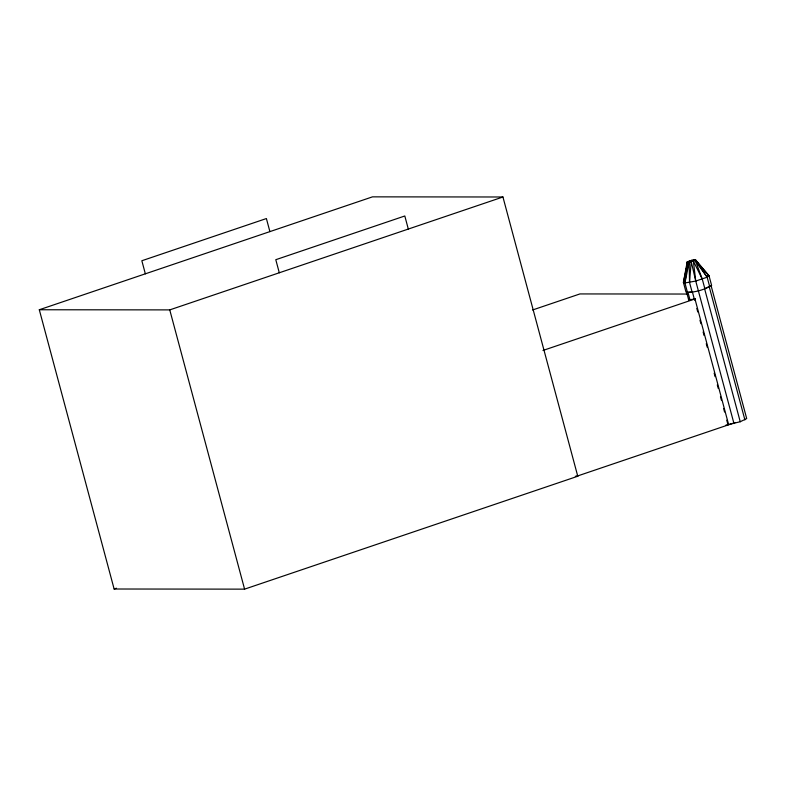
<?xml version="1.0" encoding="UTF-8"?>
<svg xmlns="http://www.w3.org/2000/svg" width="786" height="786" viewBox="0 0 786 786"><rect width="100%" height="100%" fill="white"/><g stroke="black" fill="none" stroke-linecap="round" stroke-linejoin="round"><path stroke-width="1.18" d="M692.112 292.097L689.528 282.439L691.208 261.62L695.571 259.891L709.041 275.827L711.625 285.485C704.109 289.759 694.608 292.844 686.001 292.097L683.417 282.429L687.151 262.062L691.513 260.343L695.571 259.891L707.154 277.203L709.748 286.861M686.335 270.374L686.571 267.997M686.797 265.629L687.151 262.062L694.962 260.343L707.154 277.203L709.041 275.827L695.079 259.724L702.281 279.138L704.875 288.796M687.514 292.618L684.93 282.96L687.652 262.239L694.962 260.343L693.566 259.891M689.371 260.981L694.962 260.343L687.652 262.239L683.417 282.429L684.93 282.96L689.155 262.072L694.962 260.343L691.513 260.343M740.235 421.748L704.61 288.796L711.075 285.632L746.7 418.574L740.235 421.748L725.822 425.157M684.93 282.96L695.757 281.064L707.154 277.203M39.3 309.753L372.485 196.854L502.942 196.991L577.769 476.247L244.584 589.146L114.127 589.009L39.3 309.753L169.756 309.89L502.942 196.991M532.564 309.989L579.94 293.935L687.396 294.043M542.969 350.458L695.502 298.768M114.127 589.009L116.446 588.223M735.323 422.514L576.678 476.267L577.769 476.247L575.332 476.247M687.77 261.61L694.962 260.343M688.762 300.183L686.551 291.95L687.996 292.451L692.407 291.96L694.608 300.193M687.151 262.062L687.652 262.239M707.528 275.296L709.041 275.827M695.079 259.724L698.734 264.302M702.281 279.138L693.35 260.981L695.757 281.064L733.986 423.595M709.277 286.949L744.902 419.891M728.671 424.764L694.962 298.955L694.313 299.093A12.694 1.68 -15 0 1 688.467 299.093M696.818 308.426L697.762 311.963M699.972 320.197L700.915 323.724M703.126 331.957L704.069 335.494M706.27 343.728L707.223 347.255M714.16 373.134L715.103 376.671M717.304 384.904L718.257 388.431M720.457 396.665L721.41 400.202M723.611 408.435L724.554 411.962M726.765 420.196L727.708 423.733M687.996 292.451L689.892 299.515M408.307 229.06L404.81 215.983L275.788 259.704L279.295 272.771M269.893 231.615L266.395 218.547L141.844 260.746L145.351 273.823M169.756 309.89L244.584 589.146M691.208 261.62L695.757 281.064M689.155 262.072L689.528 282.439"/></g></svg>
